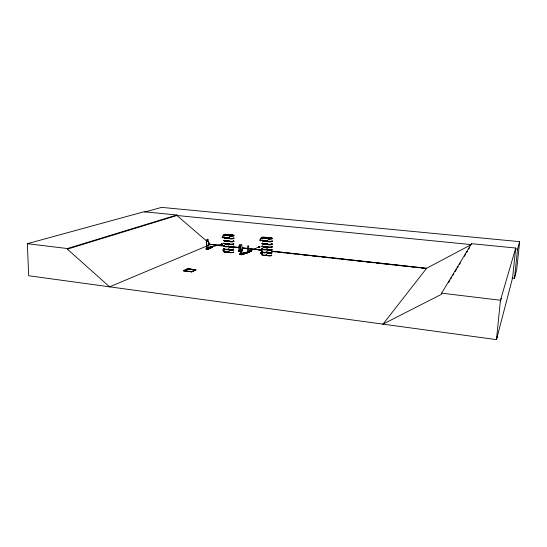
<?xml version="1.0" encoding="UTF-8"?>
<svg xmlns="http://www.w3.org/2000/svg" width="547" height="547" viewBox="0 0 547 547"><rect width="100%" height="100%" fill="white"/><g stroke="black" fill="none" stroke-linecap="round" stroke-linejoin="round"><path stroke-width="0.82" d="M109.639 286.84L28.683 275.75L27.35 243.702L143.977 211.764L176.913 215.012L176.913 215.491L207.334 241.658M183.471 270.833L187.676 268.659L195.888 269.917L191.758 271.866L183.471 270.833L187.676 268.905L195.888 269.917M183.819 270.813L187.785 268.741L195.546 269.945L191.648 271.784L183.819 270.813L187.785 268.98L195.546 269.945M191.648 271.784L195.546 269.698M191.758 271.866L195.888 269.671M210.786 246.943L206.062 249.042L206.212 248.201L206.828 248.01L206.349 248.769L206.828 248.01M206.684 247.996L206.677 248.68L208.516 248.885L208.523 248.201L208.373 248.735L206.821 248.564M206.848 248.823L206.903 247.654C208.127 248.447 206.397 246.916 207.409 248.885M208.045 248.502L208.4 243.429A1.354 1.203 65.6 0 0 208.133 241.336L208.168 239.723M208.68 247.661L210.513 248.003L208.68 247.661L211.388 247.613L209.569 247.47M209.145 247.463L210.978 247.661M212.373 247.217L210.021 247.073L211.846 247.278M210.322 247.08L210.786 246.738L212.756 247.237L207.552 249.206L212.612 246.936M222.711 249.986L224.12 250.314M238.772 250.758L238.574 251.476M239.456 244.837L238.977 246.205A0.909 0.82 63.6 0 0 238.8 247.572L238.875 251.011L239.736 251.094L239.983 247.695A0.909 0.82 63.6 0 0 239.839 246.287L239.429 244.851M238.916 251.319C238.26 250.273 239.996 250.526 239.087 250.82M239.326 251.346L239.34 250.574L239.012 250.711M238.485 250.902L239.641 251.401L239.648 251.032M241.07 253.152L239.777 253.637L239.887 254.526M239.743 251.039C239.34 252.858 244.919 249.302 241.282 249.89M239.839 246.287L239.859 245.329M245.131 252.618L245.733 252.29L247.606 252.878L241.61 254.799L241.535 253.917L241.384 254.458L239.901 254.218L239.914 253.658L241.124 253.35L240.701 253.199M240.379 254.293L240.735 253.199M240.701 245.015L240.625 246.492L240.701 245.015A0.691 0.574 72.9 0 1 241.302 244.427A0.691 0.574 72.9 0 1 241.877 245.193L241.842 246.656A1.388 1.149 72.6 0 1 242.034 248.823L241.678 253.999M242.512 250.164L241.282 249.979M242.991 253.165L245.336 253.391L243.593 252.974M244.133 252.803L246.471 253.022L244.735 252.611M246.868 252.892L245.131 252.482M247.353 252.365C253.822 248.338 247.702 253.678 247.121 251.873L248.653 252.331L248.666 251.866L247.49 252.112M247.552 252.29C248.14 250.786 247.682 252.317 247.996 251.675M248.29 252.003L248.276 252.372L247.121 251.873M248.502 246.157L248.468 247.251A0.909 0.827 63 0 1 248.632 248.659L248.475 252.591L251.196 251.189L249.842 250.847L247.005 252.434M249.104 251.312L259.846 246.553L259.77 247.559L259.702 246.67M249.384 251.176L250.642 251.217M249.569 251.08L251.182 251.196M250.123 251.483L249.111 251.223M241.63 254.013L242.034 248.823M176.913 215.012L67.349 248.536L67.363 249.145L109.585 286.833L496.464 339.625L512.607 277.801L515.718 248.037L471.514 243.682L441.62 293.165L441.525 294.279L383.044 324.097M471.439 244.523L471.514 243.682M515.718 248.037L500.464 300.255L496.464 339.625L497.476 336.077M511.944 278.081L514.488 278.361L517.558 249.179L519.65 241.651L161.652 207.375L144.777 212.017M519.65 241.651L516.717 269.452L514.488 278.361M230.034 244.454L230.554 244.509M230.547 235.778L230.171 235.935L230.848 235.839M206.978 239.593L206.903 241.206A1.354 1.203 65.6 0 0 206.657 243.244L206.821 248.365L208.086 248.488M207.32 247.996L207.026 247.805M207.04 247.887L207.395 247.654M240.858 253.466L240.653 253.555M226.212 235.415L225.446 235.436L225.802 235.463M226.089 235.463L225.726 235.463M260.345 253.104L262.567 253.418M222.704 250.109L224.208 250.3M207.033 247.914L207.354 247.654L207.019 248.03M500.348 301.397L501.319 298.375M207.463 247.962L207.06 247.887L207.491 247.716M207.046 239.442L206.937 241.193A1.354 1.203 65.6 0 0 206.622 243.258L206.855 248.352M207.258 248.023L207.381 247.736M448.554 282.594L449.866 280.399M450.749 278.943L451.624 277.479M452.943 275.291L453.819 273.828M455.138 271.633L456.458 269.445M457.333 267.982L458.215 266.526M459.528 264.331L460.41 262.875M464.362 256.297L465.675 254.109M466.557 252.646L467.432 251.189M468.752 248.994L469.627 247.531M382.907 324.275L426.619 268.276L470.693 244.919M245.63 252.584L239.62 254.478L241.377 254.758L247.483 252.782L246.307 252.516M239.853 254.526L244.707 253.138M247.449 252.776L241.036 254.704L247.47 252.564M211.238 247.087L206.178 248.967M207.539 249.193L212.257 247.032M208.065 249.172L207.689 249.049M210.684 247.025L212.468 247.21M240.721 250.451L238.383 251.463L239.736 251.504L240.03 250.902L239.641 251.401M238.622 251.483L238.471 251.408M249.76 251.046L251.1 251.073L248.023 252.543L251.1 250.984M248.27 252.57L247.107 252.331M249.63 251.517L249.056 251.401L249.63 251.47M270.239 238.116L270.635 238.143M268.878 238.697L269.227 238.882M265.398 237.672L265.507 237.63M264.283 238.444L263.722 238.369L264.447 238.424M263.859 238.205L264.269 238.198M263.722 238.348L264.495 238.321M207.19 247.955L206.903 247.654M232.188 235.292L232.311 235.107M230.41 235.996L230.711 236.03M230.294 235.825L230.629 235.88M227.402 234.711L227.689 234.752M250.854 251.046L248.222 252.564M238.383 251.463L240.577 250.328M239.354 251.148L240.755 250.458M212.612 247.073L207.826 249.234L208.058 248.406L207.908 248.94L206.349 248.769M211.142 246.916L206.575 249.008M211.156 246.991L206.198 248.892L210.786 246.875M209.556 247.278L210.021 247.073M208.366 243.442L208.4 243.429A1.354 1.203 65.6 0 0 208.175 241.323L208.133 241.336M109.585 286.833L210.752 244.365L224.297 245.863M247.989 245.788L247.62 247.155A0.909 0.827 63 0 0 247.435 248.529L247.504 251.982L248.386 252.01M239.969 254.546L245.336 252.803M239.901 254.218L241.993 254.259L242.143 253.719L242.13 254.423L240.379 254.143M239.62 254.478L245.589 252.564M67.363 249.145L176.913 215.491L471.384 244.612M240.461 253.829L240.379 248.57A1.388 1.149 72.6 0 1 240.666 246.478M209.911 247.456L221.234 244.242C221.391 242.396 221.966 245.09 221.234 244.242M230.684 235.866L230.424 235.88M249.473 251.476L249.056 251.47L249.541 251.47M268.83 238.95L269.233 238.95M226.164 235.422L225.802 235.381M247.969 245.801L248.482 246.171M264.023 246.929L263.531 246.875M264.03 246.984L263.633 246.964M268.878 247.511L268.406 247.47M223.949 243.285A2.571 0.52 1.1 0 0 225.747 243.9L225.829 243.941M269.213 238.82L268.816 238.8L269.288 238.841M244.181 253.111C243.955 252.851 244.406 253.452 244.147 253.193M515.883 249.015L517.558 249.179M210.328 246.943L212.154 247.141M234.458 246.991L238.69 247.456M242.075 247.832L247.155 248.393M248.844 248.584L262.389 250.082M271.702 251.114L426.619 268.276M224.12 245.945L208.886 244.256L210.568 244.441L208.626 242.772M233.439 246.977L239.367 247.634M241.904 247.914L262.232 250.164M271.551 251.196L426.537 268.372M209.918 244.584L211.621 244.769M213.316 244.96L216.708 245.336M218.403 245.521L221.802 245.897M233.678 247.217L236.222 247.497M243.005 248.249L246.403 248.625M248.947 248.912L251.49 249.193M253.186 249.384L255.736 249.664M258.28 249.945L260.823 250.225M272.7 251.545L276.091 251.921M277.794 252.112L281.185 252.488M282.881 252.673L285.425 252.953M287.12 253.145L290.519 253.521M292.214 253.712L295.606 254.088M297.301 254.273L300.7 254.649M302.395 254.84L305.787 255.217M307.482 255.401L310.033 255.688M311.728 255.873L315.12 256.249M316.816 256.44L320.207 256.817M321.909 257.001L325.301 257.377M326.997 257.569L330.388 257.945M332.091 258.129L334.634 258.416M336.33 258.601L339.721 258.977M341.417 259.169L344.815 259.545M346.511 259.729L349.902 260.105M351.598 260.297L354.996 260.673M356.692 260.857L364.329 261.705M366.025 261.897L369.416 262.273M371.112 262.457L374.504 262.833M376.206 263.025L379.597 263.401M381.293 263.592L388.931 264.433M390.626 264.625L394.018 265.001M395.713 265.186L399.112 265.568M400.807 265.753L404.199 266.129M405.895 266.321L409.293 266.697M410.988 266.881L413.532 267.162M416.076 267.449L418.619 267.729M421.169 268.009L423.713 268.297M206.205 248.892L208.188 249.261M262.649 253.227L260.345 252.994L262.642 253.398M441.62 293.165L500.464 300.255M27.35 243.702L67.349 248.536M183.471 270.587L191.765 271.62M240.427 254.28L240.967 254.362L240.796 253.411M207.545 239.183L208.017 239.408M239.832 251.613L239.586 251.586M240.379 248.57L240.509 253.808M271.497 244.024A2.591 0.526 1.8 0 1 271.456 244.7A2.591 0.526 1.8 0 1 268.16 244.714A2.591 0.526 1.8 0 1 267.08 244.037A2.585 0.526 1.7 0 1 263.722 244.242A2.585 0.526 1.7 0 1 262.252 243.518M271.531 243.846A2.626 0.533 1.8 0 1 271.483 244.536A2.626 0.533 1.8 0 1 268.146 244.543A2.626 0.533 1.8 0 1 267.052 243.859A2.619 0.533 1.7 0 1 263.709 244.071A2.619 0.533 1.7 0 1 262.218 243.34M271.428 246.519A2.591 0.54 1.8 0 1 271.223 247.244A2.591 0.54 1.8 0 1 267.715 247.155A2.591 0.54 1.8 0 1 267.319 246.423M271.428 246.417A2.591 0.533 1.8 0 1 271.38 247.107A2.591 0.533 1.8 0 1 268.085 247.114A2.591 0.533 1.8 0 1 267.004 246.43A2.591 0.533 1.7 0 1 263.647 246.642A2.591 0.533 1.7 0 1 262.177 245.904M271.421 246.348A2.578 0.533 1.8 0 1 271.374 247.032A2.578 0.533 1.8 0 1 268.098 247.046A2.578 0.533 1.8 0 1 267.018 246.362M272.187 241.124A2.632 0.526 1.8 0 1 269.322 241.644A2.632 0.526 1.8 0 1 267.141 240.871A2.626 0.52 1.7 0 1 263.798 241.077A2.626 0.52 1.7 0 1 262.307 240.352M271.517 243.524A2.591 0.526 1.8 0 1 271.469 244.201A2.591 0.526 1.8 0 1 268.18 244.208A2.591 0.526 1.8 0 1 267.093 243.531A2.585 0.526 1.7 0 1 263.736 243.736A2.585 0.526 1.7 0 1 262.266 243.018M272.146 241.295A2.591 0.52 1.8 0 1 269.322 241.815A2.591 0.52 1.8 0 1 267.168 241.042A2.591 0.513 1.7 0 1 263.804 241.241A2.591 0.513 1.7 0 1 262.334 240.53M271.538 243.695A2.626 0.533 1.8 0 1 271.49 244.379A2.626 0.533 1.8 0 1 268.153 244.386A2.626 0.533 1.8 0 1 267.052 243.702A2.626 0.533 1.7 0 1 263.716 243.921A2.626 0.533 1.7 0 1 262.225 243.183M272.194 240.967A2.632 0.526 1.8 0 1 269.329 241.494A2.632 0.526 1.8 0 1 267.141 240.714A2.626 0.52 1.7 0 1 263.804 240.919A2.626 0.52 1.7 0 1 262.314 240.201M272.16 240.796A2.591 0.52 1.8 0 1 269.336 241.309A2.591 0.52 1.8 0 1 267.182 240.543A2.591 0.513 1.7 0 1 263.818 240.742A2.591 0.513 1.7 0 1 262.348 240.03M267.155 246.403A2.591 0.533 1.7 0 1 263.969 246.779A2.591 0.533 1.7 0 1 262.17 246.013M271.585 252.639A2.585 0.554 1.8 0 1 270.683 253.302A2.585 0.554 1.8 0 1 267.374 253.131A2.585 0.554 1.8 0 1 267.141 252.413M271.627 252.468A2.619 0.561 1.8 0 1 269.309 253.193A2.619 0.561 1.8 0 1 266.792 252.352A2.619 0.561 1.7 0 1 263.155 252.543A2.619 0.561 1.7 0 1 262.307 251.695M271.517 255.025A2.585 0.561 1.8 0 1 269.568 255.757A2.585 0.561 1.8 0 1 266.587 255.052M271.408 246.793A2.585 0.533 1.8 0 1 271.209 247.511A2.585 0.533 1.8 0 1 267.715 247.429A2.585 0.533 1.8 0 1 267.319 246.697M266.745 254.916A2.585 0.561 1.7 0 1 263.093 255.1A2.585 0.561 1.7 0 1 262.259 254.252M271.51 255.128A2.585 0.568 1.8 0 1 269.562 255.859A2.585 0.568 1.8 0 1 266.587 255.155M271.421 246.635A2.591 0.54 1.8 0 1 271.216 247.353A2.591 0.54 1.8 0 1 267.715 247.271A2.591 0.54 1.8 0 1 267.319 246.54M271.722 249.494A2.626 0.554 1.8 0 1 270.799 250.15A2.626 0.554 1.8 0 1 267.442 249.979A2.626 0.554 1.8 0 1 267.209 249.261M271.606 252.14A2.585 0.554 1.8 0 1 270.697 252.803A2.585 0.554 1.8 0 1 267.387 252.632A2.585 0.554 1.8 0 1 267.162 251.914M271.681 249.664A2.585 0.547 1.8 0 1 270.779 250.314A2.585 0.547 1.8 0 1 267.462 250.143A2.585 0.547 1.8 0 1 267.237 249.439M271.633 252.311A2.619 0.561 1.8 0 1 270.71 252.981A2.619 0.561 1.8 0 1 267.36 252.81A2.619 0.561 1.8 0 1 267.127 252.078M271.722 249.336A2.626 0.554 1.8 0 1 270.806 250A2.626 0.554 1.8 0 1 267.449 249.822A2.626 0.554 1.8 0 1 267.216 249.104M271.695 249.165A2.585 0.547 1.8 0 1 270.792 249.815A2.585 0.547 1.8 0 1 267.483 249.644A2.585 0.547 1.8 0 1 267.251 248.94M267.155 246.519A2.591 0.533 1.7 0 1 263.962 246.888A2.591 0.533 1.7 0 1 262.17 246.123M266.738 255.005A2.578 0.561 1.7 0 1 263.093 255.196A2.578 0.561 1.7 0 1 262.259 254.348M266.97 252.393A2.578 0.554 1.7 0 1 263.469 252.748A2.578 0.554 1.7 0 1 262.334 251.873M267.134 246.676A2.578 0.533 1.7 0 1 263.962 247.046A2.578 0.533 1.7 0 1 262.177 246.287M267.1 249.247A2.619 0.547 1.7 0 1 263.551 249.603A2.619 0.547 1.7 0 1 262.396 248.728M266.984 251.893A2.578 0.554 1.7 0 1 263.49 252.249A2.578 0.554 1.7 0 1 262.348 251.374M267.059 249.418A2.585 0.54 1.7 0 1 263.558 249.767A2.585 0.54 1.7 0 1 262.416 248.906M267.018 252.071A2.619 0.561 1.7 0 1 263.469 252.434A2.619 0.561 1.7 0 1 262.314 251.545M267.107 249.097A2.619 0.547 1.7 0 1 263.558 249.446A2.619 0.547 1.7 0 1 262.396 248.577M267.073 248.919A2.585 0.54 1.7 0 1 263.572 249.268A2.585 0.54 1.7 0 1 262.43 248.406M265.069 237.678A3.453 3.159 64.1 0 0 260.167 240.099L259.64 240.044L260.386 240.906L261.179 240.208L260.645 240.154A2.879 2.632 64.1 0 1 262.054 237.849M262.71 237.637A2.879 2.632 64.1 0 1 263.408 237.61M233.302 241.07A2.571 0.52 1.2 0 1 233.097 241.726A2.571 0.52 1.2 0 1 229.802 241.733A2.571 0.52 1.2 0 1 228.885 241.077A2.571 0.513 1.1 0 1 225.795 241.302A2.571 0.513 1.1 0 1 223.996 240.694M233.337 240.892A2.605 0.52 1.2 0 1 233.125 241.562A2.605 0.52 1.2 0 1 229.788 241.569A2.605 0.52 1.2 0 1 228.858 240.906A2.605 0.52 1.1 0 1 225.788 241.138A2.605 0.52 1.1 0 1 223.962 240.523M233.261 243.545A2.578 0.526 1.2 0 1 233.049 244.215A2.578 0.526 1.2 0 1 229.754 244.222A2.578 0.526 1.2 0 1 228.837 243.559A2.571 0.52 1.1 0 1 225.747 243.791A2.571 0.52 1.1 0 1 223.949 243.169M233.261 243.442A2.578 0.526 1.2 0 1 233.049 244.112A2.578 0.526 1.2 0 1 229.761 244.119A2.578 0.526 1.2 0 1 228.837 243.456A2.571 0.52 1.1 0 1 225.754 243.682A2.571 0.52 1.1 0 1 223.949 243.066M233.89 238.191A2.612 0.513 1.2 0 1 230.902 238.697A2.612 0.513 1.2 0 1 228.913 237.938M233.316 240.571A2.571 0.513 1.2 0 1 233.104 241.234A2.571 0.513 1.2 0 1 229.815 241.234A2.571 0.513 1.2 0 1 228.892 240.584A2.571 0.513 1.1 0 1 225.802 240.803A2.571 0.513 1.1 0 1 224.003 240.201M233.692 238.232A2.578 0.506 1.2 0 1 231.237 238.875A2.578 0.506 1.2 0 1 228.94 238.116A2.571 0.506 1.1 0 1 225.234 238.266A2.571 0.506 1.1 0 1 224.591 237.507M233.343 240.742A2.605 0.52 1.2 0 1 233.125 241.412A2.605 0.52 1.2 0 1 229.788 241.418A2.605 0.52 1.2 0 1 228.858 240.748A2.605 0.52 1.1 0 1 225.788 240.988A2.605 0.52 1.1 0 1 223.962 240.365M233.89 238.041A2.612 0.513 1.2 0 1 230.902 238.54A2.612 0.513 1.2 0 1 228.913 237.788M233.863 237.87A2.578 0.506 1.2 0 1 230.909 238.362A2.578 0.506 1.2 0 1 228.947 237.617A2.571 0.506 1.1 0 1 225.248 237.774A2.571 0.506 1.1 0 1 224.598 237.015M233.138 249.48A2.564 0.54 1.1 0 1 232.769 250.198A2.564 0.54 1.1 0 1 229.296 250.116A2.564 0.54 1.1 0 1 229.077 249.384M233.172 249.302A2.598 0.547 1.1 0 1 232.79 250.034A2.598 0.547 1.1 0 1 229.275 249.952A2.598 0.547 1.1 0 1 229.049 249.206M233.419 251.969A2.571 0.554 1.1 0 1 232.359 252.618A2.571 0.554 1.1 0 1 229.097 252.454A2.571 0.554 1.1 0 1 229.029 251.743A2.557 0.547 1.1 0 0 229.104 252.386A2.557 0.547 1.1 0 0 232.359 252.557A2.557 0.547 1.1 0 0 233.412 251.907M233.248 243.818A2.564 0.526 1.2 0 1 233.036 244.488A2.564 0.526 1.2 0 1 229.754 244.495A2.564 0.526 1.2 0 1 228.837 243.825A2.557 0.52 1.1 0 1 225.747 244.058A2.557 0.52 1.1 0 1 223.955 243.442M233.254 243.661A2.578 0.526 1.2 0 1 233.049 244.331A2.578 0.526 1.2 0 1 229.754 244.338A2.578 0.526 1.2 0 1 228.831 243.668A2.571 0.52 1.1 0 1 225.747 243.9M233.227 246.355A2.605 0.54 1.2 0 1 233.015 247.046A2.605 0.54 1.2 0 1 229.685 247.059A2.605 0.54 1.2 0 1 228.755 246.369M233.145 248.981A2.564 0.54 1.1 0 1 232.94 249.678A2.564 0.54 1.1 0 1 229.658 249.685A2.564 0.54 1.1 0 1 228.735 249.001A2.564 0.54 1.1 0 1 225.343 249.213A2.564 0.54 1.1 0 1 224.051 248.475M233.193 246.533A2.571 0.533 1.2 0 1 232.988 247.217A2.571 0.533 1.2 0 1 229.699 247.223A2.571 0.533 1.2 0 1 228.783 246.547A2.564 0.533 1.1 0 1 225.699 246.786A2.564 0.533 1.1 0 1 223.901 246.157M233.172 249.152A2.598 0.547 1.1 0 1 232.96 249.856A2.598 0.547 1.1 0 1 229.631 249.863A2.598 0.547 1.1 0 1 228.701 249.165M233.234 246.205A2.605 0.54 1.2 0 1 233.015 246.895A2.605 0.54 1.2 0 1 229.685 246.909A2.605 0.54 1.2 0 1 228.755 246.218M233.207 246.041A2.571 0.533 1.2 0 1 232.995 246.718A2.571 0.533 1.2 0 1 229.713 246.731A2.571 0.533 1.2 0 1 228.79 246.054A2.564 0.526 1.1 0 1 225.706 246.287A2.564 0.526 1.1 0 1 223.908 245.665M228.967 237.945A2.605 0.513 1.1 0 1 225.22 238.102A2.605 0.513 1.1 0 1 224.564 237.33M228.967 237.795A2.605 0.513 1.1 0 1 225.22 237.952A2.605 0.513 1.1 0 1 224.571 237.179M228.906 249.364A2.564 0.54 1.1 0 1 225.644 249.74A2.564 0.54 1.1 0 1 224.044 248.967M228.947 249.193A2.598 0.547 1.1 0 1 225.637 249.576A2.598 0.547 1.1 0 1 224.01 248.796M228.865 251.723A2.564 0.547 1.1 0 1 225.289 252.078A2.564 0.547 1.1 0 1 224.352 251.21M228.858 251.661A2.557 0.547 1.1 0 1 225.61 252.037A2.557 0.547 1.1 0 1 224.01 251.264M228.865 251.825A2.564 0.547 1.1 0 1 225.289 252.181A2.564 0.547 1.1 0 1 224.345 251.312M228.81 246.376A2.598 0.54 1.1 0 1 225.371 246.588A2.598 0.54 1.1 0 1 224.065 245.849M228.755 249.172A2.598 0.547 1.1 0 1 225.323 249.391A2.598 0.547 1.1 0 1 224.017 248.646M228.81 246.225A2.598 0.54 1.1 0 1 225.378 246.437A2.598 0.54 1.1 0 1 224.065 245.699M226.479 234.396A3.419 3.07 66.2 0 0 222.492 237.213L221.973 237.159L222.711 238.013L223.477 237.323L222.957 237.268A2.858 2.557 66.2 0 1 226.287 234.916M248.584 251.49L249.842 251.723L248.584 251.49M222.061 244.078C222.267 245.699 222.711 242.663 222.061 244.078M258.758 246.923C258.922 248.564 259.36 245.473 258.758 246.923M268.167 238.649A2.598 0.506 1.8 0 0 272.262 238.41A2.598 0.506 1.8 0 0 268.611 237.788A2.598 0.506 1.8 0 0 268.167 238.649A2.598 0.513 1.8 0 0 272.262 238.424A2.598 0.513 1.8 0 0 268.611 237.801A2.598 0.513 1.8 0 0 268.16 238.663M268.16 238.909A2.591 0.506 1.8 0 0 272.249 238.67A2.591 0.506 1.8 0 0 268.604 238.048A2.591 0.506 1.8 0 0 268.16 238.909M263.305 238.143A2.591 0.506 1.7 0 0 267.408 237.904A2.591 0.506 1.7 0 0 263.777 237.282A2.591 0.506 1.7 0 0 263.305 238.143M263.298 238.246A2.598 0.506 1.7 0 0 267.408 238.007A2.598 0.506 1.7 0 0 263.777 237.384A2.598 0.506 1.7 0 0 263.298 238.246M263.305 238.396A2.585 0.506 1.7 0 0 267.394 238.164A2.585 0.506 1.7 0 0 263.777 237.542A2.585 0.506 1.7 0 0 263.305 238.396M229.74 235.743A2.585 0.499 1.2 0 0 233.904 235.511A2.585 0.499 1.2 0 0 230.403 234.902A2.585 0.499 1.2 0 0 229.74 235.743M229.747 235.989A2.571 0.499 1.2 0 0 233.89 235.757A2.571 0.499 1.2 0 0 230.403 235.148A2.571 0.499 1.2 0 0 229.747 235.989M229.74 235.832A2.585 0.499 1.2 0 0 233.904 235.6A2.585 0.499 1.2 0 0 230.403 234.991A2.585 0.499 1.2 0 0 229.74 235.832M225.015 235.244A2.578 0.499 1.2 0 0 229.179 235.019A2.578 0.499 1.2 0 0 225.706 234.41A2.578 0.499 1.2 0 0 225.015 235.244M225.022 235.49A2.564 0.492 1.2 0 0 229.166 235.258A2.564 0.492 1.2 0 0 225.706 234.656A2.564 0.492 1.2 0 0 225.022 235.49"/></g></svg>
